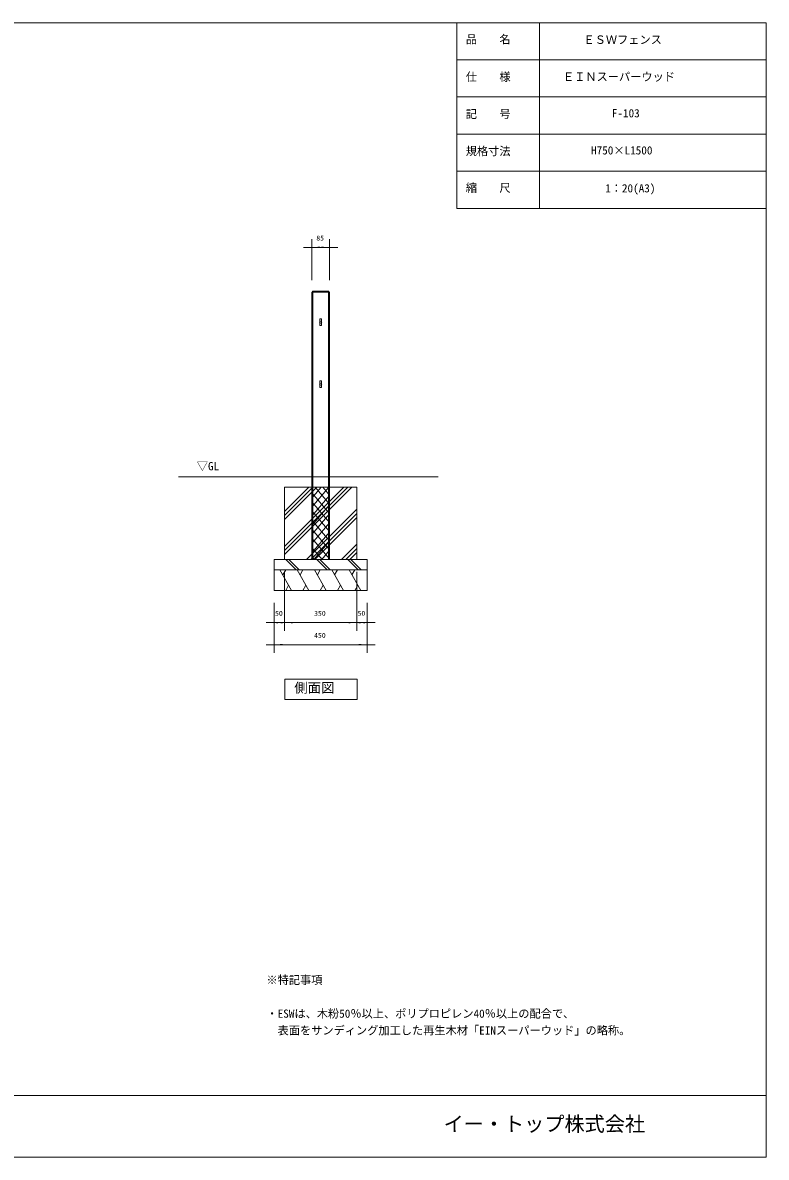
# Model space of a CAD drawing. Units: millimetres, scale not verified. Extents: x -3900 to 3900, y -2750 to 2750.
# Drawn here: x 294 to 3900, y -2750 to 2750 of the extents above; entities that cross this region are included whole.
import ezdxf
from ezdxf.enums import TextEntityAlignment as Align

# ---------------------------------------------------------------- set-up
doc = ezdxf.new("R2010")
doc.units = ezdxf.units.MM
doc.header["$LTSCALE"] = 20
doc.layers.add('0-1_IMPORTED', color=2, linetype='Continuous', lineweight=18)
doc.styles.add('ＭＳ ゴシック', font='')
doc.styles.get('ＭＳ ゴシック').set_extended_font_data('MS Gothic')

msp = doc.modelspace()

# ---------------------------------------------------------------- linework, layer by layer
at = {"layer": '0-1_IMPORTED'}
for p, q in [((2400, 2750), (2400, 1850)), ((2800, 2750), (2800, 1850)), ((3900, 2570), (2400, 2570)), ((3900, 2390), (2400, 2390)), ((3900, 2210), (2400, 2210)), ((3900, 2030), (2400, 2030)), ((3900, 1850), (2400, 1850)), ((1696.5, 1443), (1781.5, 1443)), ((1701.5, 148), (1701.5, 1448)), ((1776.5, 1448), (1776.5, 148)), ((1735.3, 1283.46), (1735.3, 1312.54)), ((1742.8, 1312.54), (1742.8, 1283.46)), ((1735.3, 983.46), (1735.3, 1012.54)), ((1742.8, 1012.54), (1742.8, 983.46)), ((2309, 548), (1049, 548)), ((1564, 341.11), (1720.89, 498)), ((1564, 171.4), (1890.6, 498)), ((1564, 360.91), (1701.09, 498)), ((1564, 191.2), (1870.8, 498)), ((1564, 380.71), (1681.29, 498)), ((1564, 211), (1851, 498)), ((1696.5, 490.07), (1703.24, 498)), ((1696.5, 445.87), (1740.81, 498)), ((1696.5, 401.68), (1778.37, 498)), ((1781.5, 415.82), (1711.64, 498)), ((1781.5, 460.01), (1749.21, 498)), ((1781.5, 371.62), (1696.5, 471.62)), ((1696.5, 357.49), (1781.5, 457.49)), ((1670.71, 148), (1914, 391.29)), ((1781.5, 327.43), (1696.5, 427.43)), ((1696.5, 313.29), (1781.5, 413.29)), ((1690.5, 148), (1914, 371.5)), ((1781.5, 283.23), (1696.5, 383.23)), ((1696.5, 269.1), (1781.5, 369.1)), ((1781.5, 239.04), (1696.5, 339.04)), ((1710.3, 148), (1914, 351.7)), ((1696.5, 224.9), (1781.5, 324.9)), ((1781.5, 194.84), (1696.5, 294.84)), ((1696.5, 180.71), (1781.5, 280.71)), ((1781.5, 150.65), (1696.5, 250.65)), ((1706.26, 148), (1781.5, 236.51)), ((1840.41, 148), (1914, 221.59)), ((1746.19, 148), (1696.5, 206.46)), ((1743.83, 148), (1781.5, 192.32)), ((1860.21, 148), (1914, 201.79)), ((1880.01, 148), (1914, 181.99)), ((1570.86, 148), (1620.86, 98)), ((1585, 148), (1635, 98)), ((1708.62, 148), (1696.5, 162.26)), ((1720.86, 148), (1770.86, 98)), ((1735, 148), (1785, 98)), ((1781.39, 148), (1781.5, 148.13)), ((1870.86, 148), (1920.86, 98)), ((1885, 148), (1935, 98)), ((1598.13, -2), (1540.39, 98)), ((1554.83, 73), (1569.26, 98)), ((1682.13, -2), (1624.39, 98)), ((1638.83, 73), (1653.26, 98)), ((1766.13, -2), (1708.39, 98)), ((1722.83, 73), (1737.26, 98)), ((1850.13, -2), (1792.39, 98)), ((1806.83, 73), (1821.26, 98)), ((1934.13, -2), (1876.39, 98)), ((1890.83, 73), (1905.26, 98)), ((1583.69, 23), (1569.26, -2)), ((1667.69, 23), (1653.26, -2)), ((1751.69, 23), (1737.26, -2)), ((1835.69, 23), (1821.26, -2)), ((1919.69, 23), (1905.26, -2)), ((-3900, -2450), (3900, -2450))]:
    msp.add_line(p, q, dxfattribs=at)
at = {"layer": '0-1_IMPORTED', "color": 1}
for p, q in [((1656.5, 1661), (1696.5, 1661)), ((1696.5, 1502.35), (1696.5, 1701)), ((1696.5, 1661), (1781.5, 1661)), ((1781.5, 1502.35), (1781.5, 1701)), ((1781.5, 1661), (1821.5, 1661)), ((1564, 88), (1564, -198)), ((1564, 88), (1564, -198)), ((1914, 88), (1914, -198)), ((1914, 88), (1914, -198)), ((1514, -62), (1514, -198)), ((1514, -62), (1514, -305)), ((1964, -62), (1964, -198)), ((1964, -62), (1964, -305)), ((1474, -158), (1514, -158)), ((1514, -158), (1564, -158)), ((1524, -158), (1564, -158)), ((1564, -158), (1604, -158)), ((1564, -158), (1914, -158)), ((1874, -158), (1914, -158)), ((1914, -158), (1954, -158)), ((1914, -158), (1964, -158)), ((1964, -158), (2004, -158)), ((1514, -265), (1474, -265)), ((1964, -265), (1514, -265)), ((2004, -265), (1964, -265))]:
    msp.add_line(p, q, dxfattribs=at)
at = {"layer": '0-1_IMPORTED'}
for points in [[(-3900, 2750), (3900, 2750), (3900, -2750), (-3900, -2750)], [(1700.75, 1448), (1777.25, 1448), (1781.5, 1442.35), (1781.5, 148), (1696.5, 148), (1696.5, 1442.35)], [(1564, 498), (1914, 498), (1914, 148), (1564, 148)], [(1514, 148), (1964, 148), (1964, 98), (1514, 98)], [(1514, 98), (1964, 98), (1964, -2), (1514, -2)], [(1565.73, -431.46), (1915.73, -431.46), (1915.73, -531.46), (1565.73, -531.46)]]:
    msp.add_lwpolyline(points, close=True, dxfattribs=at)
for points in [[(1737.06, 1314.3), (1738.8, 1314.3), (1739.3, 1314.3), (1741.04, 1314.3)], [(1741.04, 1281.7), (1739.3, 1281.7), (1738.8, 1281.7), (1737.06, 1281.7)], [(1737.06, 1014.3), (1738.8, 1014.3), (1739.3, 1014.3), (1741.04, 1014.3)], [(1741.04, 981.7), (1739.3, 981.7), (1738.8, 981.7), (1737.06, 981.7)]]:
    msp.add_lwpolyline(points, dxfattribs=at)
for centre in [(1739, 1298), (1739, 998)]:
    msp.add_circle(centre, 5, dxfattribs=at)
for centre, start, end in [((1737.06, 1312.54), 90, 180), ((1737.06, 1283.46), 180, 270), ((1741.04, 1312.54), 360, 90), ((1741.04, 1283.46), 270, 0), ((1737.06, 1012.54), 90, 180), ((1741.04, 1012.54), 360, 90), ((1737.06, 983.46), 180, 270), ((1741.04, 983.46), 270, 0)]:
    msp.add_arc(centre, 1.75, start, end, dxfattribs=at)
at = {"layer": '0-1_IMPORTED', "color": 1}
for points in [[(1696.5, 1661), (1736.5, 1664.5), (1736.5, 1657.5)], [(1781.5, 1661), (1741.5, 1657.5), (1741.5, 1664.5)], [(1514, -158), (1554, -154.5), (1554, -161.5)], [(1564, -158), (1524, -161.5), (1524, -154.5)], [(1564, -158), (1604, -154.5), (1604, -161.5)], [(1914, -158), (1874, -161.5), (1874, -154.5)], [(1914, -158), (1954, -154.5), (1954, -161.5)], [(1964, -158), (1924, -161.5), (1924, -154.5)], [(1514, -265), (1554, -261.5), (1554, -268.5)], [(1964, -265), (1924, -268.5), (1924, -261.5)]]:
    msp.add_solid(points, dxfattribs=at)

# ---------------------------------------------------------------- texts
at = {"layer": '0-1_IMPORTED', "color": 7, "style": 'ＭＳ ゴシック'}
for s, height, p in [('品\u3000\u3000名', 39.81, (2442.74, 2637.38)), ('ＥＳＷフェンス', 39.81, (3013.5, 2635.44)), ('仕\u3000\u3000様', 39.81, (2442.74, 2455.44)), ('ＥＩＮスーパーウッド', 39.81, (2914.06, 2456.04)), ('記\u3000\u3000号', 39.81, (2442.74, 2275.44)), ('F-103', 39.81, (3150.81, 2279.32)), ('規格寸法', 39.81, (2442.74, 2095.44)), ('H750×L1500', 39.81, (3049.99, 2099.32)), ('縮\u3000\u3000尺', 39.81, (2442.74, 1917.38)), ('1：20(A3)', 39.81, (3118.47, 1915.44)), ('85', 23.88, (1717.83, 1686.93)), ('▽GL', 39.81, (1138.14, 568.38)), ('50', 23.88, (1517.83, -132.07)), ('350', 23.88, (1707.25, -132.07)), ('50', 23.88, (1917.83, -132.07)), ('450', 23.88, (1707.25, -239.07)), ('側面図', 47.77, (1610.82, -512.27)), ('※特記事項', 39.81, (1476.03, -1922.52)), ('・ESWは、木粉50％以上、ポリプロピレン40％以上の配合で、', 39.81, (1476.03, -2085.41)), ('  表面をサンディング加工した再生木材「EINスーパーウッド」の略称。', 39.81, (1476.03, -2166.85)), ('イー・トップ株式会社', 71.66, (2334.75, -2645.39))]:
    msp.add_text(s, height=height, dxfattribs=at).set_placement(p, align=Align.BOTTOM_LEFT)

doc.saveas('drawing.dxf')
